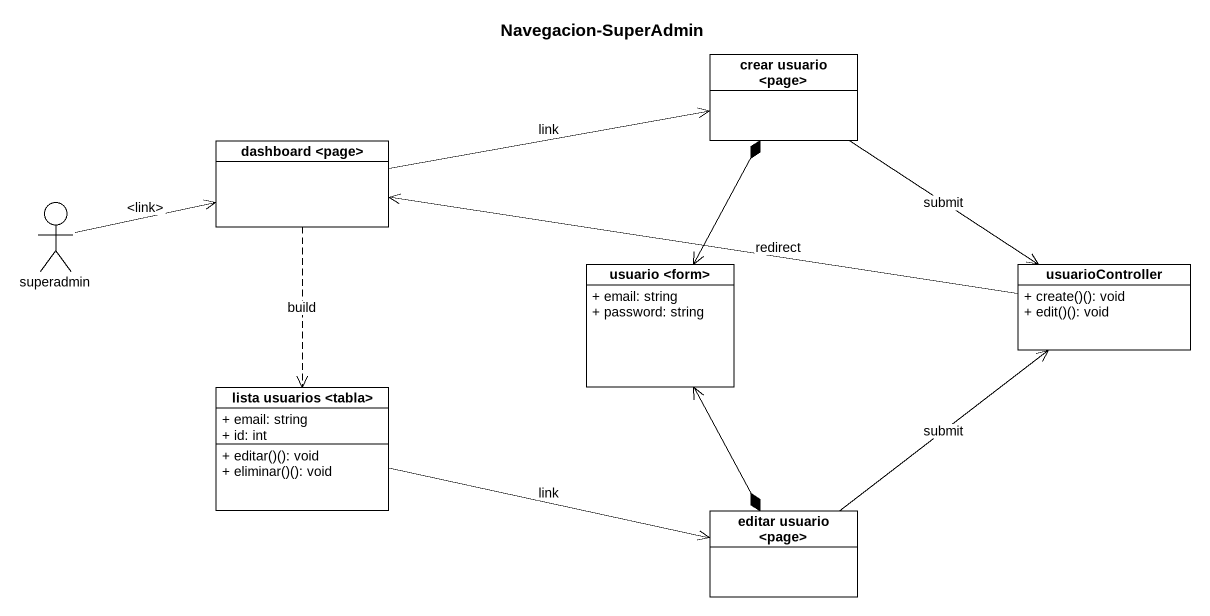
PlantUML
@startuml
title Navegacion-SuperAdmin
allowmixing
hide circle
hide empty members
skinparam classAttributeIconSize 0
class "crear usuario <page>" as crear_usuario_page
class "dashboard <page>" as dashboard_page
actor superadmin
class "usuario <form>" as usuario_form {
  + email: string
  + password: string
}
class usuarioController {
  + create()(): void
  + edit()(): void
}
class "lista usuarios <tabla>" as lista_usuarios_tabla {
  + email: string
  + id: int
  + editar()(): void
  + eliminar()(): void
}
class "editar usuario <page>" as editar_usuario_page
crear_usuario_page --> usuarioController : submit
dashboard_page -right-> crear_usuario_page : link
dashboard_page ..> lista_usuarios_tabla : build
superadmin -right-> dashboard_page : <link>
usuario_form <-up-* crear_usuario_page
usuario_form <--* editar_usuario_page
usuarioController -left-> dashboard_page : redirect
lista_usuarios_tabla -right-> editar_usuario_page : link
editar_usuario_page -up-> usuarioController : submit
@enduml
